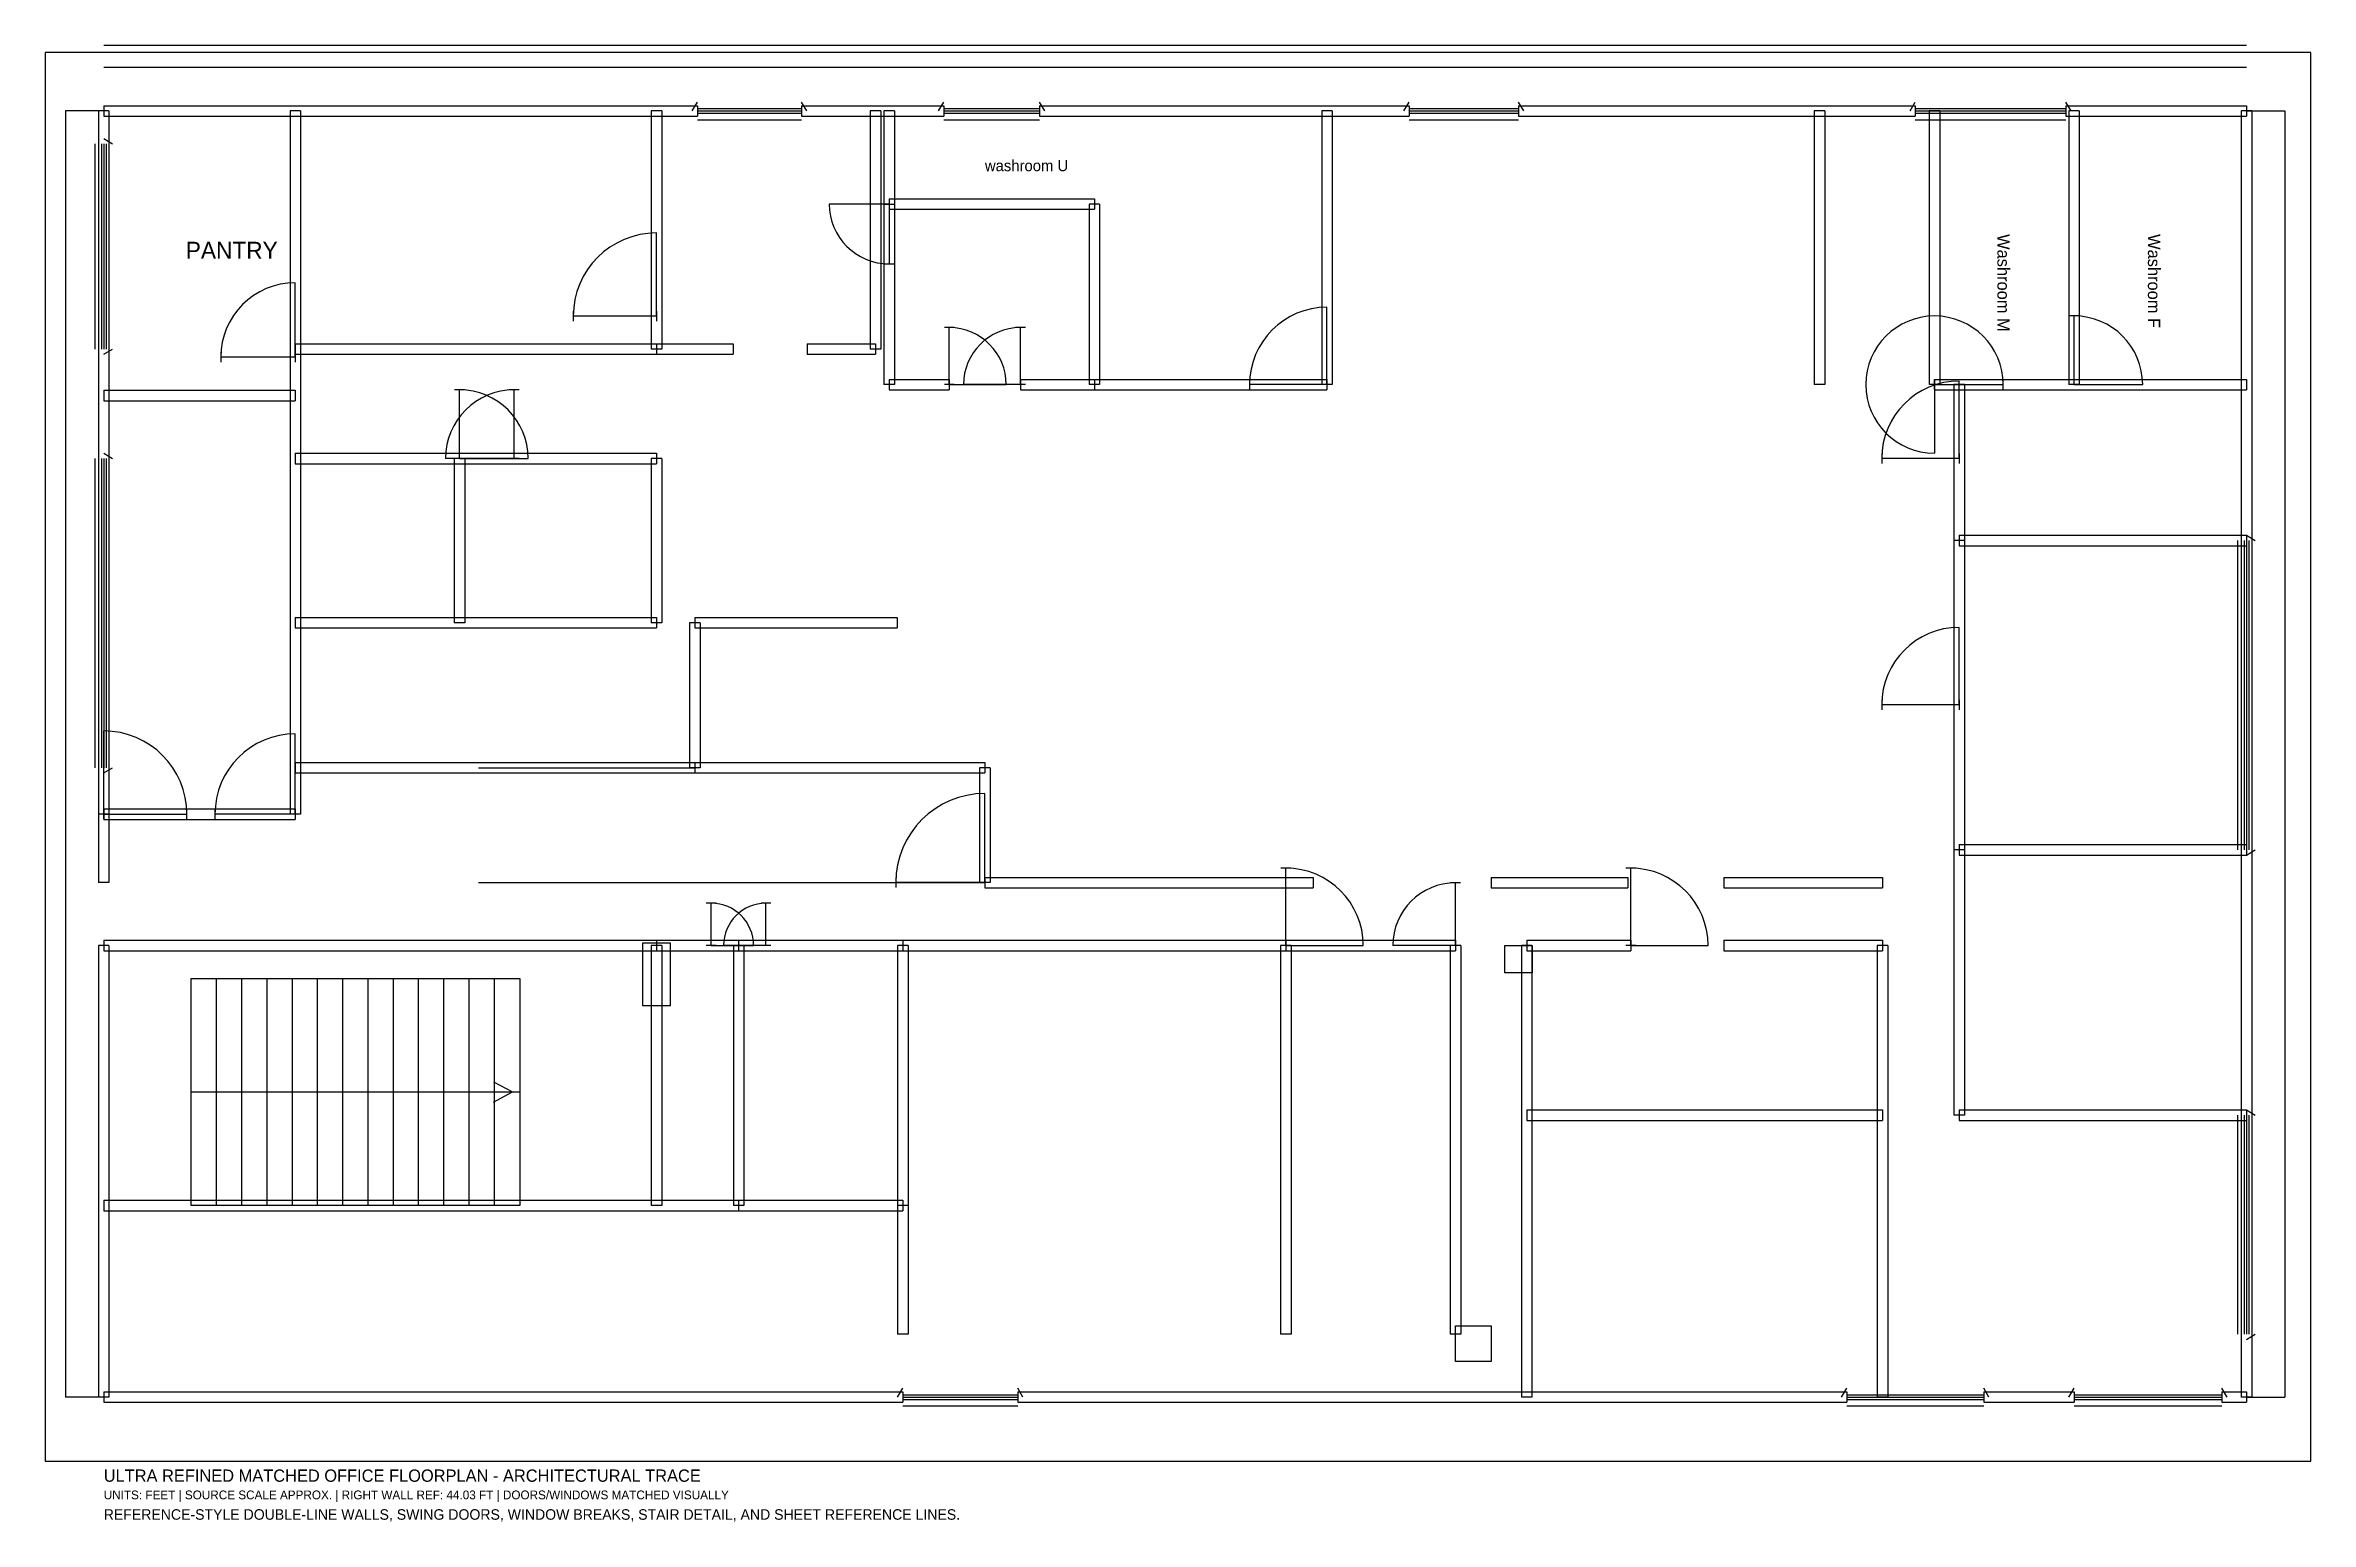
# Model space of a CAD drawing. Header units: feet. Extents: x -2 to 75.6, y -4.3 to 46.3.
import ezdxf

# ---------------------------------------------------------------- set-up
doc = ezdxf.new("R2010")
doc.units = ezdxf.units.FT
for name, color, linetype in [('A-ANNO', 8, 'CONTINUOUS'), ('A-DETAIL', 8, 'CONTINUOUS'), ('A-DOOR', 1, 'CONTINUOUS'), ('A-DOOR-JAMB', 8, 'CONTINUOUS'), ('A-GLAZ', 8, 'CONTINUOUS'), ('A-REF-DIMS', 9, 'CONTINUOUS'), ('A-SHEET', 8, 'CONTINUOUS'), ('A-STAIR', 8, 'CONTINUOUS'), ('A-TEXT', 7, 'CONTINUOUS'), ('A-WALL', 7, 'CONTINUOUS'), ('A-WALL-CAP', 7, 'CONTINUOUS')]:
    doc.layers.add(name, color=color, linetype=linetype)

msp = doc.modelspace()

# ---------------------------------------------------------------- linework, layer by layer
at = {"layer": 'A-DETAIL'}
for points in [[(18.4551, 15.551), (19.3919, 15.551), (19.3919, 13.3964), (18.4551, 13.3964)], [(47.9646, 15.4573), (48.9014, 15.4573), (48.9014, 14.5205), (47.9646, 14.5205)], [(46.2783, 2.4357), (47.4962, 2.4357), (47.4962, 1.2179), (46.2783, 1.2179)]]:
    msp.add_lwpolyline(points, close=True, dxfattribs=at)
at = {"layer": 'A-DOOR'}
for p, q in [((26.8864, 40.8449), (24.8364, 40.8449)), ((26.8864, 40.8449), (26.8864, 38.7949)), ((18.9235, 37.0039), (18.9235, 39.8539)), ((6.5577, 35.5987), (6.5577, 38.1487)), ((41.8753, 34.6619), (41.8753, 37.3119)), ((18.9235, 37.0039), (16.0735, 37.0039)), ((28.9474, 34.6619), (28.9474, 36.6119)), ((31.3831, 34.6619), (31.3831, 36.6119)), ((67.4502, 34.6619), (67.4502, 37.0119)), ((6.5577, 35.5987), (4.0077, 35.5987)), ((12.1785, 32.1325), (12.1785, 34.4825)), ((14.0521, 32.1325), (14.0521, 34.4825)), ((28.9474, 34.6619), (30.8974, 34.6619)), ((31.3831, 34.6619), (29.4331, 34.6619)), ((41.8753, 34.6619), (39.2253, 34.6619)), ((62.6725, 34.6619), (62.6725, 32.3119)), ((62.6725, 34.6619), (65.0225, 34.6619)), ((63.5156, 32.1325), (63.5156, 34.7825)), ((67.4502, 34.6619), (69.8002, 34.6619)), ((14.0521, 32.1325), (11.7021, 32.1325)), ((12.1785, 32.1325), (14.5285, 32.1325)), ((63.5156, 32.1325), (60.8656, 32.1325)), ((63.5156, 23.7013), (63.5156, 26.3513)), ((63.5156, 23.7013), (60.8656, 23.7013)), ((0, 19.954), (0, 22.804)), ((6.5577, 19.954), (6.5577, 22.704)), ((30.1652, 17.612), (30.1652, 20.662)), ((0, 19.954), (2.85, 19.954)), ((6.5577, 19.954), (3.8077, 19.954)), ((40.4701, 15.4573), (40.4701, 18.1073)), ((52.2739, 15.4573), (52.2739, 18.1073)), ((30.1652, 17.612), (27.1152, 17.612)), ((46.2783, 15.4573), (46.2783, 17.6073)), ((20.7971, 15.4573), (20.7971, 16.9073)), ((22.6708, 15.4573), (22.6708, 16.9073)), ((20.7971, 15.4573), (22.2471, 15.4573)), ((22.6708, 15.4573), (21.2208, 15.4573)), ((40.4701, 15.4573), (43.1201, 15.4573)), ((46.2783, 15.4573), (44.1283, 15.4573)), ((52.2739, 15.4573), (54.9239, 15.4573))]:
    msp.add_line(p, q, dxfattribs=at)
for centre, radius, start, end in [((26.8864, 40.8449), 2.05, 180, 270), ((18.9235, 37.0039), 2.85, 90, 180), ((6.5577, 35.5987), 2.55, 90, 180), ((41.8753, 34.6619), 2.65, 90, 180), ((28.9474, 34.6619), 1.95, 0, 90), ((31.3831, 34.6619), 1.95, 90, 180), ((62.6725, 34.6619), 2.35, 0, 270), ((67.4502, 34.6619), 2.35, 0, 90), ((14.0521, 32.1325), 2.35, 90, 180), ((12.1785, 32.1325), 2.35, 0, 90), ((63.5156, 32.1325), 2.65, 90, 180), ((63.5156, 23.7013), 2.65, 90, 180), ((0, 19.954), 2.85, 0, 90), ((6.5577, 19.954), 2.75, 90, 180), ((30.1652, 17.612), 3.05, 90, 180), ((40.4701, 15.4573), 2.65, 0, 90), ((52.2739, 15.4573), 2.65, 0, 90), ((46.2783, 15.4573), 2.15, 90, 180), ((20.7971, 15.4573), 1.45, 0, 90), ((22.6708, 15.4573), 1.45, 90, 180)]:
    msp.add_arc(centre, radius, start, end, dxfattribs=at)
at = {"layer": 'A-DOOR-JAMB'}
for p, q in [((26.7164, 40.8449), (27.0564, 40.8449)), ((26.7164, 38.7949), (27.0564, 38.7949)), ((16.0735, 37.1739), (16.0735, 36.8339)), ((18.9235, 37.1739), (18.9235, 36.8339)), ((29.1174, 36.6119), (28.7774, 36.6119)), ((31.5531, 36.6119), (31.2131, 36.6119)), ((67.6202, 37.0119), (67.2802, 37.0119)), ((4.0077, 35.7687), (4.0077, 35.4287)), ((6.5577, 35.7687), (6.5577, 35.4287)), ((12.3485, 34.4825), (12.0085, 34.4825)), ((14.2221, 34.4825), (13.8821, 34.4825)), ((29.1174, 34.6619), (28.7774, 34.6619)), ((31.5531, 34.6619), (31.2131, 34.6619)), ((39.2253, 34.8319), (39.2253, 34.4919)), ((41.8753, 34.8319), (41.8753, 34.4919)), ((62.6725, 34.4919), (62.6725, 34.8319)), ((65.0225, 34.4919), (65.0225, 34.8319)), ((67.6202, 34.6619), (67.2802, 34.6619)), ((12.3485, 32.1325), (12.0085, 32.1325)), ((14.2221, 32.1325), (13.8821, 32.1325)), ((60.8656, 32.3025), (60.8656, 31.9625)), ((63.5156, 32.3025), (63.5156, 31.9625)), ((60.8656, 23.8713), (60.8656, 23.5313)), ((63.5156, 23.8713), (63.5156, 23.5313)), ((0, 19.784), (0, 20.124)), ((2.85, 19.784), (2.85, 20.124)), ((3.8077, 20.124), (3.8077, 19.784)), ((6.5577, 20.124), (6.5577, 19.784)), ((40.6401, 18.1073), (40.3001, 18.1073)), ((52.4439, 18.1073), (52.1039, 18.1073)), ((27.1152, 17.782), (27.1152, 17.442)), ((30.1652, 17.782), (30.1652, 17.442)), ((46.4483, 17.6073), (46.1083, 17.6073)), ((20.9671, 16.9073), (20.6271, 16.9073)), ((22.8408, 16.9073), (22.5008, 16.9073)), ((20.9671, 15.4573), (20.6271, 15.4573)), ((22.8408, 15.4573), (22.5008, 15.4573)), ((40.6401, 15.4573), (40.3001, 15.4573)), ((46.4483, 15.4573), (46.1083, 15.4573)), ((52.4439, 15.4573), (52.1039, 15.4573))]:
    msp.add_line(p, q, dxfattribs=at)
at = {"layer": 'A-GLAZ'}
for p, q in [((20.1487, 44.03), (20.3287, 44.33)), ((24.0686, 44.03), (23.8886, 44.33)), ((28.58, 44.03), (28.76, 44.33)), ((32.2189, 44.03), (32.0389, 44.33)), ((44.5058, 44.03), (44.6858, 44.33)), ((48.613, 44.03), (48.433, 44.33)), ((61.8367, 44.03), (62.0167, 44.33)), ((67.3492, 44.03), (67.1692, 44.33)), ((20.3287, 44.11), (23.8886, 44.11)), ((20.3287, 44.03), (23.8886, 44.03)), ((20.3287, 43.95), (23.8886, 43.95)), ((20.3287, 43.73), (23.8886, 43.73)), ((28.76, 44.11), (32.0389, 44.11)), ((28.76, 44.03), (32.0389, 44.03)), ((28.76, 43.95), (32.0389, 43.95)), ((28.76, 43.73), (32.0389, 43.73)), ((44.6858, 44.11), (48.433, 44.11)), ((44.6858, 44.03), (48.433, 44.03)), ((44.6858, 43.95), (48.433, 43.95)), ((44.6858, 43.73), (48.433, 43.73)), ((62.0167, 44.11), (67.1692, 44.11)), ((62.0167, 44.03), (67.1692, 44.03)), ((62.0167, 43.95), (67.1692, 43.95)), ((62.0167, 43.73), (67.1692, 43.73)), ((-0.3, 42.9058), (-0.3, 35.8798)), ((-0.08, 42.9058), (-0.08, 35.8798)), ((0, 43.0858), (0.3, 42.9058)), ((0, 42.9058), (0, 35.8798)), ((0.08, 42.9058), (0.08, 35.8798)), ((0, 35.6998), (0.3, 35.8798)), ((-0.3, 32.1325), (-0.3, 21.5466)), ((-0.08, 32.1325), (-0.08, 21.5466)), ((0, 32.3125), (0.3, 32.1325)), ((0, 32.1325), (0, 21.5466)), ((0.08, 32.1325), (0.08, 21.5466)), ((73.3521, 29.5021), (73.6521, 29.3221)), ((73.0521, 29.3221), (73.0521, 18.7362)), ((73.2721, 29.3221), (73.2721, 18.7362)), ((73.3521, 29.3221), (73.3521, 18.7362)), ((73.4321, 29.3221), (73.4321, 18.7362)), ((0, 21.3666), (0.3, 21.5466)), ((12.8343, 21.5466), (20.2351, 21.5466)), ((73.3521, 18.5562), (73.6521, 18.7362)), ((12.8343, 17.612), (30.1652, 17.612)), ((73.0521, 9.6491), (73.0521, 2.1547)), ((73.2721, 9.6491), (73.2721, 2.1547)), ((73.3521, 9.8291), (73.6521, 9.6491)), ((73.3521, 9.6491), (73.3521, 2.1547)), ((73.4321, 9.6491), (73.4321, 2.1547)), ((73.3521, 1.9747), (73.6521, 2.1547)), ((27.1748, 0), (27.3548, 0.3)), ((27.3548, 0.08), (31.2894, 0.08)), ((27.3548, 0), (31.2894, 0)), ((31.4694, 0), (31.2894, 0.3)), ((59.4947, 0), (59.6747, 0.3)), ((59.6747, 0.08), (64.3587, 0.08)), ((59.6747, 0), (64.3587, 0)), ((64.5387, 0), (64.3587, 0.3)), ((67.2702, 0), (67.4502, 0.3)), ((67.4502, 0.08), (72.509, 0.08)), ((67.4502, 0), (72.509, 0)), ((72.689, 0), (72.509, 0.3)), ((27.3548, -0.08), (31.2894, -0.08)), ((27.3548, -0.3), (31.2894, -0.3)), ((59.6747, -0.08), (64.3587, -0.08)), ((59.6747, -0.3), (64.3587, -0.3)), ((67.4502, -0.08), (72.509, -0.08)), ((67.4502, -0.3), (72.509, -0.3))]:
    msp.add_line(p, q, dxfattribs=at)
at = {"layer": 'A-REF-DIMS'}
for p, q in [((0, 46.2783), (73.3521, 46.2783)), ((0, 45.5289), (73.3521, 45.5289)), ((-1.3115, 44.03), (-1.3115, 0)), ((0, 44.03), (-1.3115, 44.03)), ((73.3521, 44.03), (74.6636, 44.03)), ((74.6636, 44.03), (74.6636, 0)), ((0, 0), (-1.3115, 0)), ((73.3521, 0), (74.6636, 0))]:
    msp.add_line(p, q, dxfattribs=at)
at = {"layer": 'A-SHEET'}
for p, q in [((75.5521, 46.03), (-2, 46.03)), ((-2, 46.03), (-2, -2.2)), ((75.5521, -2.2), (75.5521, 46.03)), ((-2, -2.2), (75.5521, -2.2))]:
    msp.add_line(p, q, dxfattribs=at)
at = {"layer": 'A-STAIR'}
for p, q in [((2.9978, 14.3332), (14.2395, 14.3332)), ((2.9978, 6.5577), (2.9978, 14.3332)), ((3.8625, 6.5577), (3.8625, 14.3332)), ((4.7273, 6.5577), (4.7273, 14.3332)), ((5.592, 6.5577), (5.592, 14.3332)), ((6.4568, 6.5577), (6.4568, 14.3332)), ((7.3215, 6.5577), (7.3215, 14.3332)), ((8.1863, 6.5577), (8.1863, 14.3332)), ((9.051, 6.5577), (9.051, 14.3332)), ((9.9158, 6.5577), (9.9158, 14.3332)), ((10.7805, 6.5577), (10.7805, 14.3332)), ((11.6453, 6.5577), (11.6453, 14.3332)), ((12.51, 6.5577), (12.51, 14.3332)), ((13.3747, 6.5577), (13.3747, 14.3332)), ((14.2395, 14.3332), (14.2395, 6.5577)), ((2.9978, 10.4454), (14.2395, 10.4454)), ((13.3395, 10.7954), (13.9895, 10.4454)), ((13.3395, 10.0954), (13.9895, 10.4454)), ((14.2395, 6.5577), (2.9978, 6.5577))]:
    msp.add_line(p, q, dxfattribs=at)
at = {"layer": 'A-WALL'}
for p, q in [((0, 44.21), (20.3287, 44.21)), ((23.8886, 44.21), (28.76, 44.21)), ((32.0389, 44.21), (44.6858, 44.21)), ((48.433, 44.21), (62.0167, 44.21)), ((67.1692, 44.21), (73.3521, 44.21)), ((-0.18, 44.03), (-0.18, 19.954)), ((0, 43.85), (20.3287, 43.85)), ((0.18, 44.03), (0.18, 19.954)), ((6.3777, 44.03), (6.3777, 19.954)), ((6.7377, 44.03), (6.7377, 19.954)), ((18.7435, 44.03), (18.7435, 35.8798)), ((19.1035, 44.03), (19.1035, 35.8798)), ((23.8886, 43.85), (28.76, 43.85)), ((26.238, 44.03), (26.238, 35.8798)), ((26.598, 44.03), (26.598, 35.8798)), ((26.7064, 44.03), (26.7064, 34.6619)), ((27.0664, 44.03), (27.0664, 34.6619)), ((32.0389, 43.85), (44.6858, 43.85)), ((41.6953, 44.03), (41.6953, 34.6619)), ((42.0553, 44.03), (42.0553, 34.6619)), ((48.433, 43.85), (62.0167, 43.85)), ((58.5579, 44.03), (58.5579, 34.6619)), ((58.9179, 44.03), (58.9179, 34.6619)), ((62.4925, 44.03), (62.4925, 34.6619)), ((62.8525, 44.03), (62.8525, 34.6619)), ((67.1692, 43.85), (73.3521, 43.85)), ((67.2702, 44.03), (67.2702, 34.6619)), ((67.6302, 44.03), (67.6302, 34.6619)), ((73.1721, 44.03), (73.1721, 0)), ((73.5321, 44.03), (73.5321, 0)), ((26.8864, 41.0249), (33.9125, 41.0249)), ((26.8864, 40.6649), (33.9125, 40.6649)), ((33.7325, 40.8449), (33.7325, 34.6619)), ((34.0925, 40.8449), (34.0925, 34.6619)), ((6.5577, 36.0598), (18.9235, 36.0598)), ((6.5577, 35.6998), (18.9235, 35.6998)), ((18.9235, 36.0598), (21.5466, 36.0598)), ((18.9235, 35.6998), (21.5466, 35.6998)), ((24.076, 36.0598), (26.418, 36.0598)), ((24.076, 35.6998), (26.418, 35.6998)), ((0, 34.4672), (6.5577, 34.4672)), ((26.8864, 34.8419), (28.9474, 34.8419)), ((26.8864, 34.4819), (28.9474, 34.4819)), ((31.3831, 34.8419), (33.9125, 34.8419)), ((31.3831, 34.4819), (33.9125, 34.4819)), ((33.9125, 34.8419), (41.8753, 34.8419)), ((33.9125, 34.4819), (41.8753, 34.4819)), ((62.6725, 34.8419), (73.3521, 34.8419)), ((62.6725, 34.4819), (73.3521, 34.4819)), ((63.3356, 34.6619), (63.3356, 29.3221)), ((63.6956, 34.6619), (63.6956, 29.3221)), ((0, 34.1072), (6.5577, 34.1072)), ((6.5577, 32.3125), (18.9235, 32.3125)), ((6.5577, 31.9525), (18.9235, 31.9525)), ((11.9985, 32.1325), (11.9985, 26.5117)), ((12.3585, 32.1325), (12.3585, 26.5117)), ((18.7435, 32.1325), (18.7435, 26.5117)), ((19.1035, 32.1325), (19.1035, 26.5117)), ((63.5156, 29.5021), (73.3521, 29.5021)), ((63.3356, 29.3221), (63.3356, 18.7362)), ((63.5156, 29.1421), (73.3521, 29.1421)), ((63.6956, 29.3221), (63.6956, 18.7362)), ((6.5577, 26.6917), (18.9235, 26.6917)), ((20.0551, 26.5117), (20.0551, 21.5466)), ((20.2351, 26.6917), (27.1674, 26.6917)), ((20.4151, 26.5117), (20.4151, 21.5466)), ((6.5577, 26.3317), (18.9235, 26.3317)), ((20.2351, 26.3317), (27.1674, 26.3317)), ((6.5577, 21.7266), (20.2351, 21.7266)), ((20.2351, 21.7266), (30.1652, 21.7266)), ((6.5577, 21.3666), (20.2351, 21.3666)), ((20.2351, 21.3666), (30.1652, 21.3666)), ((29.9852, 21.5466), (29.9852, 17.612)), ((30.3452, 21.5466), (30.3452, 17.612)), ((-0.18, 19.954), (-0.18, 17.612)), ((0, 20.134), (6.5577, 20.134)), ((0, 19.774), (6.5577, 19.774)), ((0.18, 19.954), (0.18, 17.612)), ((63.3356, 18.7362), (63.3356, 9.6491)), ((63.5156, 18.9162), (73.3521, 18.9162)), ((63.6956, 18.7362), (63.6956, 9.6491)), ((63.5156, 18.5562), (73.3521, 18.5562)), ((30.1652, 17.792), (41.4069, 17.792)), ((30.1652, 17.432), (41.4069, 17.432)), ((47.4962, 17.792), (52.1802, 17.792)), ((47.4962, 17.432), (52.1802, 17.432)), ((55.4591, 17.792), (60.8926, 17.792)), ((55.4591, 17.432), (60.8926, 17.432)), ((0, 15.6373), (21.734, 15.6373)), ((18.9235, 15.6373), (27.3548, 15.6373)), ((27.3548, 15.6373), (40.4701, 15.6373)), ((40.4701, 15.6373), (46.2783, 15.6373)), ((48.714, 15.6373), (52.2739, 15.6373)), ((55.4591, 15.6373), (60.8926, 15.6373)), ((-0.18, 15.4573), (-0.18, 0)), ((0, 15.2773), (21.734, 15.2773)), ((0.18, 15.4573), (0.18, 0)), ((18.7435, 15.4573), (18.7435, 6.5577)), ((18.9235, 15.2773), (27.3548, 15.2773)), ((19.1035, 15.4573), (19.1035, 6.5577)), ((21.554, 15.4573), (21.554, 6.5577)), ((21.914, 15.4573), (21.914, 6.5577)), ((27.1748, 15.4573), (27.1748, 6.5577)), ((27.1748, 15.4573), (27.1748, 2.1547)), ((27.3548, 15.2773), (40.4701, 15.2773)), ((27.5348, 15.4573), (27.5348, 6.5577)), ((27.5348, 15.4573), (27.5348, 2.1547)), ((40.2901, 15.4573), (40.2901, 2.1547)), ((40.2901, 15.4573), (40.2901, 2.1547)), ((40.4701, 15.2773), (46.2783, 15.2773)), ((40.6501, 15.4573), (40.6501, 2.1547)), ((40.6501, 15.4573), (40.6501, 2.1547)), ((46.0983, 15.4573), (46.0983, 2.1547)), ((46.4583, 15.4573), (46.4583, 2.1547)), ((48.534, 15.4573), (48.534, 0)), ((48.714, 15.2773), (52.2739, 15.2773)), ((48.894, 15.4573), (48.894, 0)), ((55.4591, 15.2773), (60.8926, 15.2773)), ((60.7126, 15.4573), (60.7126, 0)), ((61.0726, 15.4573), (61.0726, 0)), ((48.714, 9.8291), (60.8926, 9.8291)), ((48.714, 9.4691), (60.8926, 9.4691)), ((63.5156, 9.8291), (73.3521, 9.8291)), ((63.5156, 9.4691), (73.3521, 9.4691)), ((0, 6.7377), (21.734, 6.7377)), ((0, 6.7377), (27.3548, 6.7377)), ((0, 6.3777), (21.734, 6.3777)), ((0, 6.3777), (27.3548, 6.3777)), ((0, 0.18), (27.3548, 0.18)), ((31.2894, 0.18), (59.6747, 0.18)), ((64.3587, 0.18), (67.4502, 0.18)), ((72.509, 0.18), (73.3521, 0.18)), ((0, -0.18), (27.3548, -0.18)), ((31.2894, -0.18), (59.6747, -0.18)), ((64.3587, -0.18), (67.4502, -0.18)), ((72.509, -0.18), (73.3521, -0.18))]:
    msp.add_line(p, q, dxfattribs=at)
at = {"layer": 'A-WALL-CAP'}
for p, q in [((0, 44.21), (0, 43.85)), ((20.3287, 44.21), (20.3287, 43.85)), ((23.8886, 44.21), (23.8886, 43.85)), ((28.76, 44.21), (28.76, 43.85)), ((32.0389, 44.21), (32.0389, 43.85)), ((44.6858, 44.21), (44.6858, 43.85)), ((48.433, 44.21), (48.433, 43.85)), ((62.0167, 44.21), (62.0167, 43.85)), ((67.1692, 44.21), (67.1692, 43.85)), ((73.3521, 44.21), (73.3521, 43.85)), ((0.18, 44.03), (-0.18, 44.03)), ((6.7377, 44.03), (6.3777, 44.03)), ((19.1035, 44.03), (18.7435, 44.03)), ((26.598, 44.03), (26.238, 44.03)), ((27.0664, 44.03), (26.7064, 44.03)), ((42.0553, 44.03), (41.6953, 44.03)), ((58.9179, 44.03), (58.5579, 44.03)), ((62.8525, 44.03), (62.4925, 44.03)), ((67.6302, 44.03), (67.2702, 44.03)), ((73.5321, 44.03), (73.1721, 44.03)), ((26.8864, 41.0249), (26.8864, 40.6649)), ((34.0925, 40.8449), (33.7325, 40.8449)), ((33.9125, 41.0249), (33.9125, 40.6649)), ((6.5577, 36.0598), (6.5577, 35.6998)), ((19.1035, 35.8798), (18.7435, 35.8798)), ((18.9235, 36.0598), (18.9235, 35.6998)), ((18.9235, 36.0598), (18.9235, 35.6998)), ((21.5466, 36.0598), (21.5466, 35.6998)), ((24.076, 36.0598), (24.076, 35.6998)), ((26.598, 35.8798), (26.238, 35.8798)), ((26.418, 36.0598), (26.418, 35.6998)), ((0, 34.4672), (0, 34.1072)), ((6.5577, 34.4672), (6.5577, 34.1072)), ((27.0664, 34.6619), (26.7064, 34.6619)), ((26.8864, 34.8419), (26.8864, 34.4819)), ((28.9474, 34.8419), (28.9474, 34.4819)), ((31.3831, 34.8419), (31.3831, 34.4819)), ((34.0925, 34.6619), (33.7325, 34.6619)), ((33.9125, 34.8419), (33.9125, 34.4819)), ((33.9125, 34.8419), (33.9125, 34.4819)), ((42.0553, 34.6619), (41.6953, 34.6619)), ((41.8753, 34.8419), (41.8753, 34.4819)), ((58.9179, 34.6619), (58.5579, 34.6619)), ((62.8525, 34.6619), (62.4925, 34.6619)), ((62.6725, 34.8419), (62.6725, 34.4819)), ((63.6956, 34.6619), (63.3356, 34.6619)), ((67.6302, 34.6619), (67.2702, 34.6619)), ((73.3521, 34.8419), (73.3521, 34.4819)), ((6.5577, 32.3125), (6.5577, 31.9525)), ((12.3585, 32.1325), (11.9985, 32.1325)), ((19.1035, 32.1325), (18.7435, 32.1325)), ((18.9235, 32.3125), (18.9235, 31.9525)), ((63.5156, 29.5021), (63.5156, 29.1421)), ((73.3521, 29.5021), (73.3521, 29.1421)), ((63.6956, 29.3221), (63.3356, 29.3221)), ((63.6956, 29.3221), (63.3356, 29.3221)), ((6.5577, 26.6917), (6.5577, 26.3317)), ((12.3585, 26.5117), (11.9985, 26.5117)), ((19.1035, 26.5117), (18.7435, 26.5117)), ((18.9235, 26.6917), (18.9235, 26.3317)), ((20.4151, 26.5117), (20.0551, 26.5117)), ((20.2351, 26.6917), (20.2351, 26.3317)), ((27.1674, 26.6917), (27.1674, 26.3317)), ((6.5577, 21.7266), (6.5577, 21.3666)), ((20.2351, 21.7266), (20.2351, 21.3666)), ((20.2351, 21.7266), (20.2351, 21.3666)), ((30.1652, 21.7266), (30.1652, 21.3666)), ((20.4151, 21.5466), (20.0551, 21.5466)), ((30.3452, 21.5466), (29.9852, 21.5466)), ((0.18, 19.954), (-0.18, 19.954)), ((0.18, 19.954), (-0.18, 19.954)), ((0, 20.134), (0, 19.774)), ((6.7377, 19.954), (6.3777, 19.954)), ((6.5577, 20.134), (6.5577, 19.774)), ((63.6956, 18.7362), (63.3356, 18.7362)), ((63.6956, 18.7362), (63.3356, 18.7362)), ((63.5156, 18.9162), (63.5156, 18.5562)), ((73.3521, 18.9162), (73.3521, 18.5562)), ((0.18, 17.612), (-0.18, 17.612)), ((30.3452, 17.612), (29.9852, 17.612)), ((30.1652, 17.792), (30.1652, 17.432)), ((41.4069, 17.792), (41.4069, 17.432)), ((47.4962, 17.792), (47.4962, 17.432)), ((52.1802, 17.792), (52.1802, 17.432)), ((55.4591, 17.792), (55.4591, 17.432)), ((60.8926, 17.792), (60.8926, 17.432)), ((0, 15.6373), (0, 15.2773)), ((18.9235, 15.6373), (18.9235, 15.2773)), ((21.734, 15.6373), (21.734, 15.2773)), ((27.3548, 15.6373), (27.3548, 15.2773)), ((27.3548, 15.6373), (27.3548, 15.2773)), ((40.4701, 15.6373), (40.4701, 15.2773)), ((40.4701, 15.6373), (40.4701, 15.2773)), ((46.2783, 15.6373), (46.2783, 15.2773)), ((48.714, 15.6373), (48.714, 15.2773)), ((52.2739, 15.6373), (52.2739, 15.2773)), ((55.4591, 15.6373), (55.4591, 15.2773)), ((60.8926, 15.6373), (60.8926, 15.2773)), ((0.18, 15.4573), (-0.18, 15.4573)), ((19.1035, 15.4573), (18.7435, 15.4573)), ((21.914, 15.4573), (21.554, 15.4573)), ((27.5348, 15.4573), (27.1748, 15.4573)), ((27.5348, 15.4573), (27.1748, 15.4573)), ((40.6501, 15.4573), (40.2901, 15.4573)), ((40.6501, 15.4573), (40.2901, 15.4573)), ((46.4583, 15.4573), (46.0983, 15.4573)), ((48.894, 15.4573), (48.534, 15.4573)), ((61.0726, 15.4573), (60.7126, 15.4573)), ((48.714, 9.8291), (48.714, 9.4691)), ((60.8926, 9.8291), (60.8926, 9.4691)), ((63.6956, 9.6491), (63.3356, 9.6491)), ((63.5156, 9.8291), (63.5156, 9.4691)), ((73.3521, 9.8291), (73.3521, 9.4691)), ((0, 6.7377), (0, 6.3777)), ((0, 6.7377), (0, 6.3777)), ((19.1035, 6.5577), (18.7435, 6.5577)), ((21.914, 6.5577), (21.554, 6.5577)), ((21.734, 6.7377), (21.734, 6.3777)), ((27.5348, 6.5577), (27.1748, 6.5577)), ((27.3548, 6.7377), (27.3548, 6.3777)), ((27.5348, 2.1547), (27.1748, 2.1547)), ((40.6501, 2.1547), (40.2901, 2.1547)), ((40.6501, 2.1547), (40.2901, 2.1547)), ((46.4583, 2.1547), (46.0983, 2.1547)), ((0.18, 0), (-0.18, 0)), ((0, 0.18), (0, -0.18)), ((27.3548, 0.18), (27.3548, -0.18)), ((31.2894, 0.18), (31.2894, -0.18)), ((48.894, 0), (48.534, 0)), ((59.6747, 0.18), (59.6747, -0.18)), ((61.0726, 0), (60.7126, 0)), ((64.3587, 0.18), (64.3587, -0.18)), ((67.4502, 0.18), (67.4502, -0.18)), ((72.509, 0.18), (72.509, -0.18)), ((73.5321, 0), (73.1721, 0)), ((73.3521, 0.18), (73.3521, -0.18))]:
    msp.add_line(p, q, dxfattribs=at)

# ---------------------------------------------------------------- texts
at = {"layer": 'A-ANNO'}
msp.add_text('REFERENCE-STYLE DOUBLE-LINE WALLS, SWING DOORS, WINDOW BREAKS, STAIR DETAIL, AND SHEET REFERENCE LINES.', height=0.36, dxfattribs=at).set_placement((0, -4.2))
at = {"layer": 'A-SHEET'}
for s, height, p in [('ULTRA REFINED MATCHED OFFICE FLOORPLAN - ARCHITECTURAL TRACE', 0.42, (0, -2.9)), ('UNITS: FEET | SOURCE SCALE APPROX. | RIGHT WALL REF: 44.03 FT | DOORS/WINDOWS MATCHED VISUALLY', 0.3, (0, -3.5))]:
    msp.add_text(s, height=height, dxfattribs=at).set_placement(p)
at = {"layer": 'A-TEXT'}
for s, height, p in [('washroom U', 0.38, (30.1652, 41.969)), ('PANTRY', 0.58, (2.8104, 38.9712))]:
    msp.add_text(s, height=height, dxfattribs=at).set_placement(p)
for s, p in [('Washroom M', (64.8271, 39.8144)), ('Washroom F', (69.9796, 39.8144))]:
    msp.add_text(s, height=0.42, rotation=-90, dxfattribs=at).set_placement(p)

doc.saveas('drawing.dxf')
